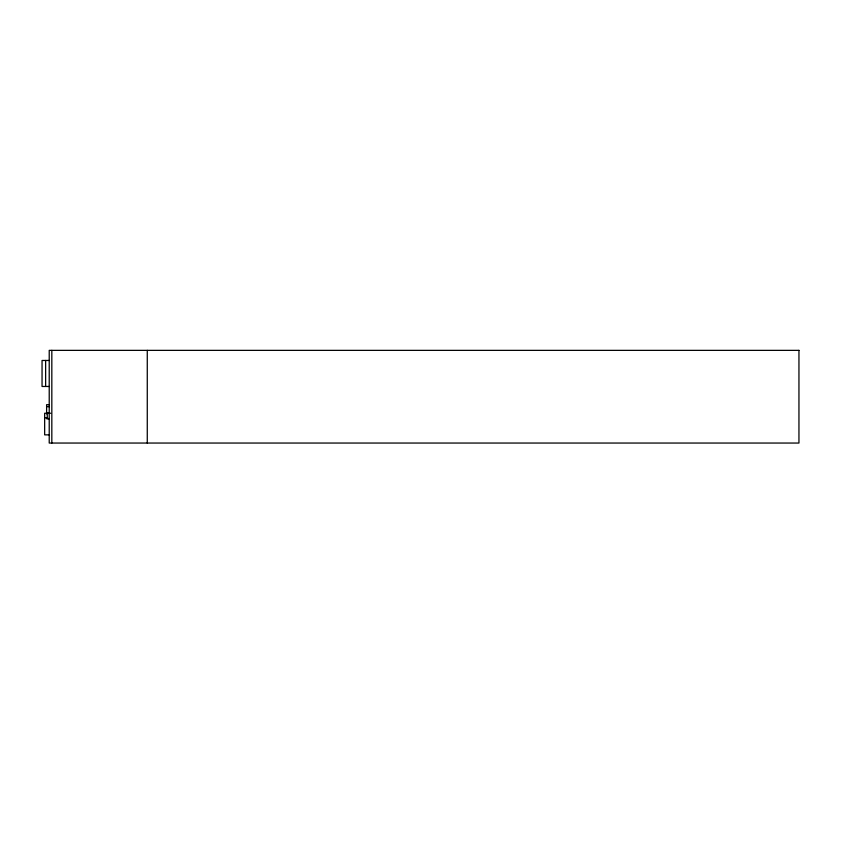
<?xml version="1.0" encoding="UTF-8"?>
<svg xmlns="http://www.w3.org/2000/svg" width="841" height="841" viewBox="0 0 841 841"><rect width="100%" height="100%" fill="white"/><g stroke="black" fill="none" stroke-linecap="round" stroke-linejoin="round"><path stroke-width="1.26" d="M49.22 360.463L42.05 360.463L42.05 386.471L49.22 386.471M49.22 404.689L46.612 404.689L46.612 413.909M46.612 406.645L49.22 406.645M49.22 412.668L47.264 412.668L47.264 418.545L49.22 418.545M50.639 413.236L44.657 413.236L44.657 434.86L49.22 434.86M44.657 417.798L47.043 417.798M49.22 418.744L46.612 418.744L46.612 417.704M147.27 350.361L147.27 443.049M51.827 350.361L51.827 443.049M45.635 360.463L45.635 386.471M798.95 350.361L49.22 350.361L49.22 443.049L798.95 443.049L798.95 350.361"/></g></svg>
